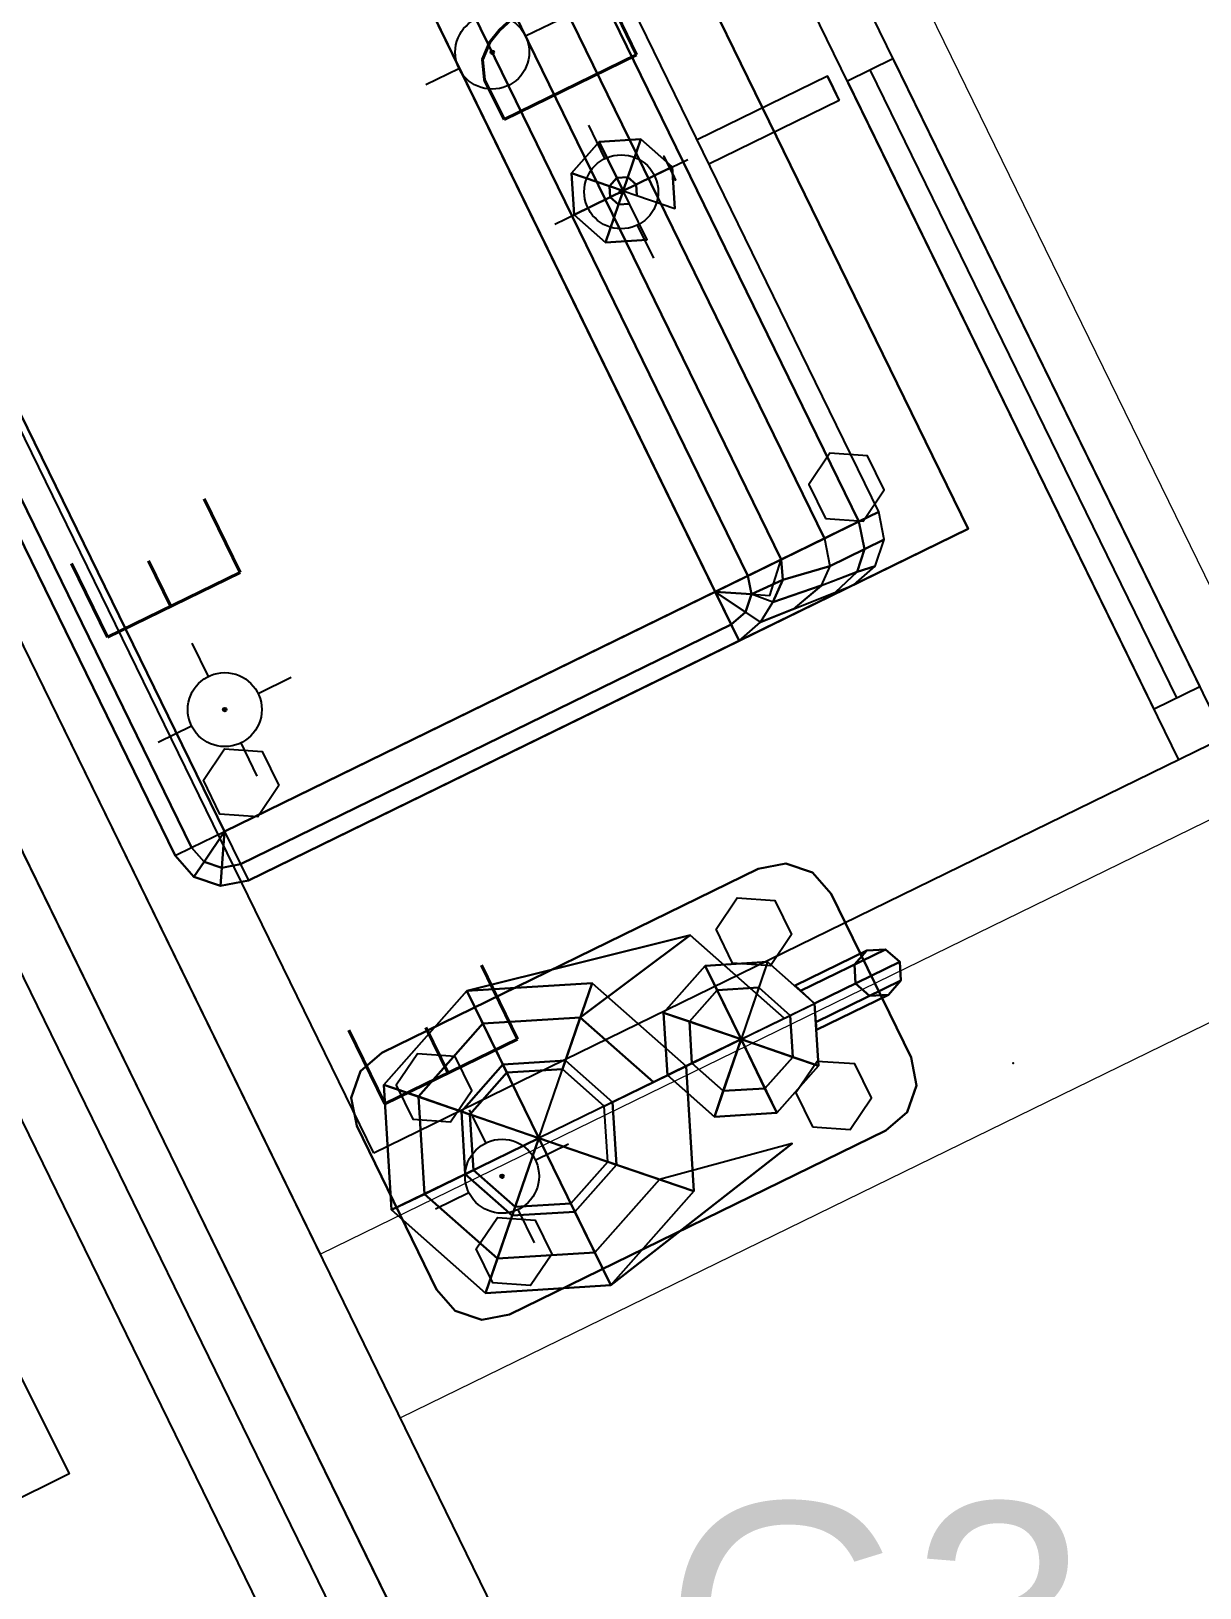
# Model space of a CAD drawing. Header units: millimetres. Extents: x 9159 to 17971, y 10368 to 13314.
# Drawn here: x 14626 to 14690.2, y 11611.7 to 11697.2 of the extents above; entities that cross this region are included whole.
import ezdxf
from ezdxf.enums import TextEntityAlignment as Align

# ---------------------------------------------------------------- set-up
doc = ezdxf.new("R2010")
doc.units = ezdxf.units.MM
doc.header["$LTSCALE"] = 5
doc.linetypes.add('HIDDEN', pattern=[0.375, 0.25, -0.125])
for name, color, linetype in [('200-EquipBlack-3d', 250, 'Continuous'), ('200-EquipBorder-2d', 9, 'Continuous'), ('200-EquipGlass-3D', 140, 'Continuous'), ('200-EquipGlass3ds-3D', 140, 'Continuous'), ('200-EquipID-2d', 7, 'Continuous'), ('200-EquipInternal-2d', 252, 'Continuous'), ('200-EquipSteel-3d', 9, 'Continuous'), ('250-Cwater-2d', 160, 'Continuous'), ('250-Drain-2D', 140, 'Continuous'), ('250-ele-2d', 20, 'Continuous')]:
    doc.layers.add(name, color=color, linetype=linetype)
doc.layers.add('200-InsPoint-3D', color=3, linetype='Continuous', plot=False)
doc.layers.add('Auto-Tefris', color=32, linetype='Continuous', lineweight=18)
doc.styles.add('Arial', font='arial.ttf')
doc.styles.add('ROMANS', font='micross.ttf')
doc.styles.add('SIMPLEX', font='SIMPLEX')

# ---------------------------------------------------------------- blocks, each defined once
blk = doc.blocks.new('TRB6')
at = {"layer": '200-EquipBlack-3d', "extrusion": (0, 1, 0)}
for centre in [(0.45, 62.93, 210.15), (200.45, 62.93, 10.15), (-199.55, 62.93, 10.15), (0.45, 62.93, -189.85)]:
    blk.add_circle(centre, 55, dxfattribs=at)
at = {"layer": '200-EquipBorder-2d'}
for points in [[(-219.37, -50), (-260, -50), (-260, 50), (-219.37, 50)], [(219.37, 50), (260, 50), (260, -50), (219.37, -50)]]:
    blk.add_lwpolyline(points, dxfattribs=at)
blk.add_circle((0, 0), 225, dxfattribs=at)
at = {"layer": '200-EquipInternal-2d'}
blk.add_circle((0, 0), 50, dxfattribs=at)
at = {"layer": '200-EquipSteel-3d', "elevation": 580}
blk.add_lwpolyline([(-44.41, 223.27), (-126.48, 189.28), (-189.28, 126.48), (-223.27, 44.41), (-223.27, -44.41), (-189.28, -126.48), (-126.48, -189.28), (-44.41, -223.27), (44.41, -223.27), (126.48, -189.28), (189.28, -126.48), (223.27, -44.41), (223.27, 44.41), (189.28, 126.48), (126.48, 189.28), (44.41, 223.27)], close=True, dxfattribs=at)
at = {"layer": '200-EquipSteel-3d', "extrusion": (1, 0, 0)}
for points, elevation in [([(187.5, 50.63), (187.5, 150), (212.5, 150), (212.5, 50.63)], 30), ([(-12.5, 50.63), (-12.5, 150), (12.5, 150), (12.5, 50.63)], -170), ([(-12.5, 50.63), (-12.5, 150), (12.5, 150), (12.5, 50.63)], 230), ([(-212.5, 50.63), (-212.5, 150), (-187.5, 150), (-187.5, 50.63)], 30)]:
    blk.add_lwpolyline(points, dxfattribs=dict(at, elevation=elevation))
at = {"layer": '200-EquipSteel-3d'}
blk.add_circle((0, 0, 600), 225.89, dxfattribs=at)
at = {"layer": '200-InsPoint-3D', "flags": 9}
blk.add_attdef('DISTANG', (0, 0), '', height=1, dxfattribs=at)
at = {"layer": '200-EquipSteel-3d'}
mesh = blk.add_polymesh((12, 7), dxfattribs=dict(at, m_close=True))
for k, corner in enumerate([(0, -225, 150), (0, -225, 200), (0, -215, 200), (0, -215, 580), (0, -225, 580), (0, -225, 600), (0, 0, 580), (112.5, -194.86, 150), (112.5, -194.86, 200), (107.5, -186.2, 200), (107.5, -186.2, 580), (112.5, -194.86, 580), (112.5, -194.86, 600), (0, 0, 580), (194.86, -112.5, 150), (194.86, -112.5, 200), (186.2, -107.5, 200), (186.2, -107.5, 580), (194.86, -112.5, 580), (194.86, -112.5, 600), (0, 0, 580), (225, 0, 150), (225, 0, 200), (215, 0, 200), (215, 0, 580), (225, 0, 580), (225, 0, 600), (0, 0, 580), (194.86, 112.5, 150), (194.86, 112.5, 200), (186.2, 107.5, 200), (186.2, 107.5, 580), (194.86, 112.5, 580), (194.86, 112.5, 600), (0, 0, 580), (112.5, 194.86, 150), (112.5, 194.86, 200), (107.5, 186.2, 200), (107.5, 186.2, 580), (112.5, 194.86, 580), (112.5, 194.86, 600), (0, 0, 580), (0, 225, 150), (0, 225, 200), (0, 215, 200), (0, 215, 580), (0, 225, 580), (0, 225, 600), (0, 0, 580), (-112.5, 194.86, 150), (-112.5, 194.86, 200), (-107.5, 186.2, 200), (-107.5, 186.2, 580), (-112.5, 194.86, 580), (-112.5, 194.86, 600), (0, 0, 580), (-194.86, 112.5, 150), (-194.86, 112.5, 200), (-186.2, 107.5, 200), (-186.2, 107.5, 580), (-194.86, 112.5, 580), (-194.86, 112.5, 600), (0, 0, 580), (-225, 0, 150), (-225, 0, 200), (-215, 0, 200), (-215, 0, 580), (-225, 0, 580), (-225, 0, 600), (0, 0, 580), (-194.86, -112.5, 150), (-194.86, -112.5, 200), (-186.2, -107.5, 200), (-186.2, -107.5, 580), (-194.86, -112.5, 580), (-194.86, -112.5, 600), (0, 0, 580), (-112.5, -194.86, 150), (-112.5, -194.86, 200), (-107.5, -186.2, 200), (-107.5, -186.2, 580), (-112.5, -194.86, 580), (-112.5, -194.86, 600), (0, 0, 580)]):
    mesh.set_mesh_vertex(divmod(k, 7), corner)
blk = doc.blocks.new('DCON')
at = {"layer": '250-Drain-2D'}
for p, q in [((0, 40.64), (0, 20.32)), ((-40.64, 0), (-20.32, 0)), ((20.32, 0), (40.64, 0)), ((0, -20.32), (0, -40.64))]:
    blk.add_line(p, q, dxfattribs=at)
for radius in [20.32, 1]:
    blk.add_circle((0, 0), radius, dxfattribs=at)
blk.add_point((0, 0), dxfattribs=at)
at = {"layer": '250-Drain-2D', "style": 'SIMPLEX', "flags": 8}
blk.add_attdef('D', (50.05, -40.64), '', height=81, dxfattribs=at)
blk = doc.blocks.new('ECON')
at = {"layer": '250-ele-2d'}
for p, q in [((0, 40.64), (0, 20.32)), ((-40.64, 0), (-20.32, 0)), ((20.32, 0), (40.64, 0)), ((0, -20.32), (0, -40.64))]:
    blk.add_line(p, q, dxfattribs=at)
for radius in [20.32, 1]:
    blk.add_circle((0, 0), radius, dxfattribs=at)
blk.add_point((0, 0), dxfattribs=at)
at = {"layer": '250-ele-2d', "style": 'SIMPLEX', "flags": 8}
blk.add_attdef('E', (50.05, -40.64), '', height=81, dxfattribs=at)
blk = doc.blocks.new('CCON')
at = {"layer": '250-Cwater-2d'}
for p, q in [((0, 40.64), (0, 20.32)), ((-40.64, 0), (-20.32, 0)), ((20.32, 0), (40.64, 0)), ((0, -20.32), (0, -40.64))]:
    blk.add_line(p, q, dxfattribs=at)
for radius in [20.32, 1]:
    blk.add_circle((0, 0), radius, dxfattribs=at)
blk.add_point((0, 0), dxfattribs=at)
at = {"layer": '250-Cwater-2d', "style": 'SIMPLEX', "flags": 8}
blk.add_attdef('CW', (56.46, -40.64), '', height=81, dxfattribs=at)
blk = doc.blocks.new('MBM2GRW')
at = {"layer": '200-EquipBlack-3d', "elevation": 900}
for points in [[(39.61, -67.99), (29.23, -50), (39.61, -32.01), (60.39, -32.01), (70.77, -50), (60.39, -67.99)], [(39.61, -402.01), (29.23, -420), (39.61, -437.99), (60.39, -437.99), (70.77, -420), (60.39, -402.01)]]:
    blk.add_lwpolyline(points, close=True, dxfattribs=at)
at = {"layer": '200-EquipBlack-3d', "extrusion": (0, -1, 0), "elevation": 409.67}
blk.add_lwpolyline([(246.34, 1236.33), (242.69, 1230), (246.34, 1223.67), (253.65, 1223.67), (257.31, 1230), (253.65, 1236.33)], close=True, dxfattribs=at)
at = {"layer": '200-EquipBlack-3d', "extrusion": (-1, 0, 0)}
for p in [(30, -361.91, 1372.25), (30, -396.71, 1334.86)]:
    blk.add_point(p, dxfattribs=at)
at = {"layer": '200-EquipBlack-3d'}
for points in [[(20, -12.68, 1390), (12.68, -20, 1390), (4.02, -15, 1370), (15, -4.02, 1370)], [(4.02, -15, 1370), (4.02, -15, 1350), (15, -4.02, 1350), (15, -4.02, 1370)], [(15, -4.02, 1370), (15, -4.02, 1350), (30, 0, 1350), (30, 0, 1370)], [(30, -10, 1390), (20, -12.68, 1390), (15, -4.02, 1370), (30, 0, 1370)], [(12.68, -20, 1390), (10, -30, 1390), (0, -30, 1370), (4.02, -15, 1370)], [(0, -30, 1370), (0, -30, 1350), (4.02, -15, 1350), (4.02, -15, 1370)], [(20, -12.68, 1390), (30, -30, 1405), (12.68, -20, 1390)], [(30, -10, 1390), (30, -30, 1405), (20, -12.68, 1390)], [(12.68, -20, 1390), (30, -30, 1405), (10, -30, 1390)], [(0, -330, 1370), (10, -330, 1390), (10, -30, 1390), (0, -30, 1370)], [(0, -330, 1350), (0, -330, 1370), (0, -30, 1370), (0, -30, 1350)], [(10, -330, 1390), (30, -330, 1405), (30, -30, 1405), (10, -30, 1390)], [(12.68, -340, 1390), (10, -330, 1390), (0, -330, 1370), (4.02, -345, 1370)], [(12.68, -340, 1390), (30, -330, 1405), (10, -330, 1390)], [(20, -347.32, 1390), (30, -330, 1405), (12.68, -340, 1390)], [(30, -350, 1390), (30, -330, 1405), (20, -347.32, 1390)], [(30, -330, 1334.86), (30, -330, 1372.25), (30, -370.41, 1372.25), (30, -396.71, 1334.86)], [(30, -330, 1290), (30, -330, 1334.86), (30, -396.71, 1334.86), (30, -417.88, 1290)], [(30, -330, 1250), (30, -330, 1290), (30, -417.88, 1290), (30, -430, 1250)], [(30, -330, 1405), (30, -370.41, 1372.25), (30, -330, 1372.25)], [(20, -347.32, 1390), (12.68, -340, 1390), (4.02, -345, 1370), (11, -355.98, 1370)], [(2.61, -364.34, 1334.84), (4.02, -345, 1370), (11, -355.98, 1370), (7.5, -383.68, 1334.86)], [(11, -355.98, 1370), (20, -347.32, 1390), (19.5, -366.19, 1371.13)], [(30, -350, 1390), (20, -347.32, 1390), (15, -355.98, 1370), (30, -370.41, 1372.25)], [(30, -370.41, 1372.25), (19.5, -366.19, 1371.13), (20, -347.32, 1390), (30, -350, 1390)], [(7.5, -383.68, 1334.86), (11, -355.98, 1370), (19.5, -366.19, 1371.13), (15, -392.69, 1334.86)], [(7.35, -383.76, 1334.86), (2.61, -364.34, 1334.84), (0.79, -389.19, 1289.66), (5.5, -404.85, 1290)], [(15, -392.69, 1334.86), (19.5, -366.19, 1371.13), (30, -370.41, 1372.25), (30, -396.71, 1334.86)], [(15, -392.69, 1334.86), (7.5, -383.68, 1334.86), (5.5, -404.85, 1290), (15, -413.86, 1290)], [(5.5, -404.85, 1290), (0.79, -389.19, 1289.66), (0, -400, 1250), (4.02, -415, 1250)], [(30, -396.71, 1334.86), (15, -392.69, 1334.86), (15, -413.86, 1290), (30, -417.88, 1290)], [(15, -413.86, 1290), (5.5, -404.85, 1290), (4.02, -415, 1250), (15, -425.98, 1250)], [(30, -417.88, 1290), (15, -413.86, 1290), (15, -425.98, 1250), (30, -430, 1250)]]:
    blk.add_3dface(points, dxfattribs=at)
for points, invisible_edges in [([(0, -330, 1290), (0, -330, 1370), (4.02, -345, 1370), (0.79, -389.19, 1289.66)], 8), ([(0, -400, 1250), (0, -330, 1250), (0, -330, 1290), (0.79, -389.19, 1289.66)], 4), ([(257.31, -509.67, 1230), (253.65, -509.67, 1236.33), (246.34, -509.67, 1236.33), (242.69, -509.67, 1230)], 8), ([(257.31, -509.67, 1230), (242.69, -509.67, 1230), (246.34, -509.67, 1223.67), (253.65, -509.67, 1223.67)], 1)]:
    blk.add_3dface(points, dxfattribs=dict(at, invisible_edges=invisible_edges))
at = {"layer": '200-EquipBorder-2d'}
blk.add_lwpolyline([(0, -470), (0, -30), (4.02, -15), (15, -4.02), (30, 0), (690, 0), (705, -4.02), (715.98, -15), (720, -30), (720, -470)], close=True, dxfattribs=at)
at = {"layer": '200-EquipInternal-2d'}
blk.add_line((30, -330), (690, -330), dxfattribs=at)
for points in [[(30, -430), (30, -30), (690, -30), (690, -430)], [(0, -400), (4.02, -415), (15, -425.98), (30, -430), (690, -430), (705, -425.98), (715.98, -415), (720, -400)], [(242.69, -430), (242.69, -509.67), (257.31, -509.67), (257.31, -430)]]:
    blk.add_lwpolyline(points, dxfattribs=at)
at = {"layer": '200-EquipSteel-3d', "elevation": 930}
blk.add_lwpolyline([(0, -30), (4.02, -15), (15, -4.02), (30, 0)], dxfattribs=at)
at = {"layer": '200-EquipSteel-3d'}
for points in [[(30, 0, 1350), (30, 0, 1370), (690, 0, 1370), (690, 0, 1350)], [(30, 0, 1370), (30, -10, 1390), (690, -10, 1390), (690, 0, 1370)], [(30, 0, 930), (30, 0, 1350), (690, 0, 1350), (690, 0, 930)], [(30, -10, 1390), (30, -30, 1405), (690, -30, 1405), (690, -10, 1390)], [(0, -470, 1010), (0, -470, 930), (0, -30, 930), (0, -30, 1010)], [(0, -330, 1010), (0, -330, 1350), (0, -30, 1350), (0, -30, 1010)], [(30, -330, 1350), (30, -330, 1405), (30, -30, 1405), (30, -30, 1350)], [(690, -30, 1350), (690, -30, 1405), (30, -30, 1405), (30, -30, 1350)], [(690, -330, 1350), (690, -30, 1350), (30, -30, 1350), (30, -330, 1350)], [(720, -330, 1010), (720, -330, 1250), (0, -330, 1250), (0, -330, 1010)], [(720, -330, 1010), (0, -330, 1010), (0, -470, 1010), (720, -470, 1010)], [(690, -330, 1405), (30, -330, 1405), (30, -350, 1390), (690, -350, 1390)], [(690, -370.41, 1372.25), (690, -350, 1390), (30, -350, 1390), (30, -370.41, 1372.25)], [(30, -370.41, 1372.25), (30, -396.71, 1334.86), (690, -396.71, 1334.86), (690, -370.41, 1372.25)], [(690, -417.88, 1290), (690, -396.71, 1334.86), (30, -396.71, 1334.86), (30, -417.88, 1290)], [(30, -417.88, 1290), (30, -430, 1250), (690, -430, 1250), (690, -417.88, 1290)], [(720, -470, 1010), (0, -470, 1010), (0, -470, 930), (720, -470, 930)]]:
    blk.add_3dface(points, dxfattribs=at)
at = {"layer": '250-Cwater-2d'}
blk.add_blockref('CCON', (350, -350), dxfattribs=at).add_auto_attribs({'CW': 'CW'})
at = {"layer": '250-Drain-2D'}
blk.add_blockref('DCON', (250, -380), dxfattribs=at).add_auto_attribs({'D': 'D'})
at = {"layer": '250-ele-2d'}
blk.add_blockref('ECON', (90.04, -59.56), dxfattribs=at).add_auto_attribs({'E': 'E'})
at = {"layer": '200-InsPoint-3D', "flags": 9}
blk.add_attdef('DISTANG', (0, 0), '', height=1, dxfattribs=at)
at = {"layer": '200-EquipSteel-3d'}
mesh = blk.add_polymesh((8, 5), dxfattribs=dict(at, m_close=True))
for k, corner in enumerate([(220, -381.2, 1250), (220, -381.2, 1210), (242, -381.2, 1200), (242, -381.2, 1185), (250, -381.2, 1185), (228.79, -359.98, 1250), (228.79, -359.98, 1210), (244.34, -375.54, 1200), (244.34, -375.54, 1185), (250, -381.2, 1185), (250, -351.2, 1250), (250, -351.2, 1210), (250, -373.2, 1200), (250, -373.2, 1185), (250, -381.2, 1185), (271.21, -359.98, 1250), (271.21, -359.98, 1210), (255.66, -375.54, 1200), (255.66, -375.54, 1185), (250, -381.2, 1185), (280, -381.2, 1250), (280, -381.2, 1210), (258, -381.2, 1200), (258, -381.2, 1185), (250, -381.2, 1185), (271.21, -402.41, 1250), (271.21, -402.41, 1210), (255.66, -386.85, 1200), (255.66, -386.85, 1185), (250, -381.2, 1185), (250, -411.2, 1250), (250, -411.2, 1210), (250, -389.2, 1200), (250, -389.2, 1185), (250, -381.2, 1185), (228.79, -402.41, 1250), (228.79, -402.41, 1210), (244.34, -386.85, 1200), (244.34, -386.85, 1185), (250, -381.2, 1185)]):
    mesh.set_mesh_vertex(divmod(k, 5), corner)
blk = doc.blocks.new('30150')
at = {"layer": '200-InsPoint-3D'}
blk.add_point((392.21, -401.93), dxfattribs=at)
blk = doc.blocks.new('TAURO')
at = {"layer": '200-EquipBlack-3d', "elevation": 900}
for points in [[(39.61, -65.27), (29.23, -47.28), (39.61, -29.29), (60.39, -29.29), (70.77, -47.28), (60.39, -65.27)], [(160.39, -65.27), (170.77, -47.28), (160.39, -29.29), (139.61, -29.29), (129.23, -47.28), (139.61, -65.27)], [(39.61, -224.73), (29.23, -242.72), (39.61, -260.71), (60.39, -260.71), (70.77, -242.72), (60.39, -224.73)], [(160.39, -224.73), (170.77, -242.72), (160.39, -260.71), (139.61, -260.71), (129.23, -242.72), (139.61, -224.73)]]:
    blk.add_lwpolyline(points, close=True, dxfattribs=at)
at = {"layer": '200-EquipBorder-2d'}
blk.add_lwpolyline([(50, -290), (35, -285.98), (24.02, -275), (20, -260), (20, -30), (24.02, -15), (35, -4.02), (50, 0), (150, 0), (165, -4.02), (175.98, -15), (180, -30), (180, -260), (175.98, -275), (165, -285.98), (150, -290)], close=True, dxfattribs=at)
at = {"layer": '200-EquipInternal-2d'}
for points in [[(100, 3.07), (163.64, -23.29), (190, -86.93), (163.64, -150.57), (100, -176.93), (36.36, -150.57), (10, -86.93), (36.36, -23.29)], [(68.18, -55.11), (100, -41.93), (131.82, -55.11), (145, -86.93), (131.82, -118.75), (100, -131.93), (68.18, -118.75), (55, -86.93)], [(100, -165.49), (131.82, -178.67), (145, -210.49), (131.82, -242.31), (100, -255.49), (68.18, -242.31), (55, -210.49), (68.18, -178.67)], [(100, -180.49), (121.22, -189.27), (130, -210.49), (121.22, -231.7), (100, -240.49), (78.79, -231.7), (70, -210.49), (78.79, -189.27)], [(86.5, -250.11), (100, -255.49), (113.5, -250.11), (113.5, -293.99), (109.55, -303.53), (100, -307.49), (90.46, -303.53), (86.5, -293.99)]]:
    blk.add_lwpolyline(points, close=True, dxfattribs=at)
at = {"layer": '200-EquipSteel-3d', "elevation": 940}
blk.add_lwpolyline([(180, -30), (175.98, -15), (165, -4.02), (150, 0), (50, 0), (35, -4.02), (24.02, -15), (20, -30), (20, -260), (24.02, -275), (35, -285.98), (50, -290), (150, -290), (165, -285.98), (175.98, -275), (180, -260)], close=True, dxfattribs=at)
at = {"layer": '200-EquipSteel-3d', "invisible_edges": 15}
for points in [[(50, -30, 970), (29.51, -9.51, 970), (35, -4.02, 970), (50, 0, 970)], [(50, 0, 970), (150, 0, 970), (150, -30, 970), (50, -30, 970)], [(150, -30, 970), (170.49, -9.51, 970), (165, -4.02, 970), (150, 0, 970)], [(50, -30, 970), (20, -30, 970), (24.02, -15, 970), (29.51, -9.51, 970)], [(150, -30, 970), (180, -30, 970), (175.98, -15, 970), (170.49, -9.51, 970)], [(20, -260, 970), (180, -260, 970), (180, -30, 970), (20, -30, 970)], [(50, -260, 970), (20, -260, 970), (24.02, -275, 970), (29.51, -280.49, 970)], [(50, -260, 970), (29.51, -280.49, 970), (35, -285.98, 970), (50, -290, 970)], [(50, -290, 970), (150, -290, 970), (150, -260, 970), (50, -260, 970)], [(150, -260, 970), (170.49, -280.49, 970), (165, -285.98, 970), (150, -290, 970)], [(150, -260, 970), (180, -260, 970), (175.98, -275, 970), (170.49, -280.49, 970)]]:
    blk.add_3dface(points, dxfattribs=at)
at = {"layer": '200-EquipSteel-3d'}
for points in [[(90.46, -303.53, 1125), (90.46, -251.53, 1135), (86.5, -250.11, 1135), (86.5, -293.99, 1125)], [(86.5, -250.11, 1130), (86.5, -250.11, 1135), (86.5, -293.99, 1125), (86.5, -293.99, 1120)], [(100, -255.49, 1135), (90.46, -251.53, 1135), (90.46, -303.53, 1125), (100, -307.49, 1125)], [(109.55, -303.53, 1125), (109.55, -251.53, 1135), (100, -255.49, 1135), (100, -307.49, 1125)], [(113.5, -293.99, 1125), (113.5, -250.11, 1135), (109.55, -251.53, 1135), (109.55, -303.53, 1125)], [(113.5, -250.11, 1130), (113.5, -250.11, 1135), (113.5, -293.99, 1125), (113.5, -293.99, 1120)]]:
    blk.add_3dface(points, dxfattribs=at)
at = {"layer": '250-ele-2d'}
blk.add_blockref('ECON', (90.04, -59.56), dxfattribs=at).add_auto_attribs({'E': 'E'})
at = {"layer": '200-InsPoint-3D', "flags": 9}
blk.add_attdef('DISTANG', (0, 0), '', height=1, dxfattribs=at)
at = {"layer": '200-EquipBlack-3d'}
mesh = blk.add_polymesh((8, 3), dxfattribs=dict(at, m_close=True))
for k, corner in enumerate([(100, -176.93, 1500), (100, -131.93, 1505), (100, -86.93, 1510), (36.36, -150.57, 1500), (68.18, -118.75, 1505), (100, -86.93, 1510), (10, -86.93, 1500), (55, -86.93, 1505), (100, -86.93, 1510), (36.36, -23.29, 1500), (68.18, -55.11, 1505), (100, -86.93, 1510), (100, 3.07, 1500), (100, -41.93, 1505), (100, -86.93, 1510), (163.64, -23.29, 1500), (131.82, -55.11, 1505), (100, -86.93, 1510), (190, -86.93, 1500), (145, -86.93, 1505), (100, -86.93, 1510), (163.64, -150.57, 1500), (131.82, -118.75, 1505), (100, -86.93, 1510)]):
    mesh.set_mesh_vertex(divmod(k, 3), corner)
at = {"layer": '200-EquipGlass-3D'}
mesh = blk.add_polymesh((8, 3), dxfattribs=dict(at, m_close=True))
for k, corner in enumerate([(100, -126.93, 1300), (100, -176.93, 1330), (100, -176.93, 1500), (71.72, -115.22, 1300), (36.36, -150.57, 1330), (36.36, -150.57, 1500), (60, -86.93, 1300), (10, -86.93, 1330), (10, -86.93, 1500), (71.72, -58.65, 1300), (36.36, -23.29, 1330), (36.36, -23.29, 1500), (100, -46.93, 1300), (100, 3.07, 1330), (100, 3.07, 1500), (128.29, -58.65, 1300), (163.64, -23.29, 1330), (163.64, -23.29, 1500), (140, -86.93, 1300), (190, -86.93, 1330), (190, -86.93, 1500), (128.29, -115.22, 1300), (163.64, -150.57, 1330), (163.64, -150.57, 1500)]):
    mesh.set_mesh_vertex(divmod(k, 3), corner)
mesh = blk.add_polymesh((8, 3), dxfattribs=dict(at, m_close=True))
for k, corner in enumerate([(100, -255.49, 1190), (100, -255.49, 1190), (100, -255.49, 1160), (68.18, -242.31, 1190), (68.18, -242.31, 1190), (68.18, -242.31, 1160), (55, -210.49, 1190), (55, -210.49, 1190), (55, -210.49, 1160), (68.18, -178.67, 1190), (68.18, -178.67, 1190), (68.18, -178.67, 1160), (100, -165.49, 1190), (100, -165.49, 1190), (100, -165.49, 1160), (131.82, -178.67, 1190), (131.82, -178.67, 1190), (131.82, -178.67, 1160), (145, -210.49, 1190), (145, -210.49, 1190), (145, -210.49, 1160), (131.82, -242.31, 1190), (131.82, -242.31, 1190), (131.82, -242.31, 1160)]):
    mesh.set_mesh_vertex(divmod(k, 3), corner)
at = {"layer": '200-EquipGlass3ds-3D'}
mesh = blk.add_polymesh((8, 3), dxfattribs=dict(at, m_close=True))
for k, corner in enumerate([(100, -126.93, 1300), (100, -176.93, 1330), (100, -176.93, 1500), (71.72, -115.22, 1300), (36.36, -150.57, 1330), (36.36, -150.57, 1500), (60, -86.93, 1300), (10, -86.93, 1330), (10, -86.93, 1500), (71.72, -58.65, 1300), (36.36, -23.29, 1330), (36.36, -23.29, 1500), (100, -46.93, 1300), (100, 3.07, 1330), (100, 3.07, 1500), (128.29, -58.65, 1300), (163.64, -23.29, 1330), (163.64, -23.29, 1500), (140, -86.93, 1300), (190, -86.93, 1330), (190, -86.93, 1500), (128.29, -115.22, 1300), (163.64, -150.57, 1330), (163.64, -150.57, 1500)]):
    mesh.set_mesh_vertex(divmod(k, 3), corner)
mesh = blk.add_polymesh((8, 3), dxfattribs=dict(at, m_close=True))
for k, corner in enumerate([(100, -255.49, 1190), (100, -255.49, 1190), (100, -255.49, 1160), (68.18, -242.31, 1190), (68.18, -242.31, 1190), (68.18, -242.31, 1160), (55, -210.49, 1190), (55, -210.49, 1190), (55, -210.49, 1160), (68.18, -178.67, 1190), (68.18, -178.67, 1190), (68.18, -178.67, 1160), (100, -165.49, 1190), (100, -165.49, 1190), (100, -165.49, 1160), (131.82, -178.67, 1190), (131.82, -178.67, 1190), (131.82, -178.67, 1160), (145, -210.49, 1190), (145, -210.49, 1190), (145, -210.49, 1160), (131.82, -242.31, 1190), (131.82, -242.31, 1190), (131.82, -242.31, 1160)]):
    mesh.set_mesh_vertex(divmod(k, 3), corner)
at = {"layer": '200-EquipSteel-3d'}
mesh = blk.add_polymesh((8, 6), dxfattribs=dict(at, m_close=True))
for k, corner in enumerate([(100, -126.93, 1300), (100, -126.93, 1280), (100, -156.93, 1250), (100, -156.93, 1040), (100, -236.93, 1040), (100, -236.93, 970), (128.29, -115.22, 1300), (128.29, -115.22, 1280), (149.5, -136.43, 1250), (149.5, -136.43, 1040), (163.64, -210.57, 1040), (163.64, -210.57, 970), (140, -86.93, 1300), (140, -86.93, 1280), (170, -86.93, 1250), (170, -86.93, 1040), (190, -86.93, 1040), (190, -86.93, 970), (128.29, -58.65, 1300), (128.29, -58.65, 1280), (149.5, -37.44, 1250), (149.5, -37.44, 1040), (163.64, -23.29, 1040), (163.64, -23.29, 970), (100, -46.93, 1300), (100, -46.93, 1280), (100, -16.93, 1250), (100, -16.93, 1040), (100, 3.07, 1040), (100, 3.07, 970), (71.72, -58.65, 1300), (71.72, -58.65, 1280), (50.51, -37.44, 1250), (50.51, -37.44, 1040), (36.36, -23.29, 1040), (36.36, -23.29, 970), (60, -86.93, 1300), (60, -86.93, 1280), (30, -86.93, 1250), (30, -86.93, 1040), (10, -86.93, 1040), (10, -86.93, 970), (71.72, -115.22, 1300), (71.72, -115.22, 1280), (50.51, -136.43, 1250), (50.51, -136.43, 1040), (36.36, -210.57, 1040), (36.36, -210.57, 970)]):
    mesh.set_mesh_vertex(divmod(k, 6), corner)
mesh = blk.add_polymesh((8, 5), dxfattribs=dict(at, m_close=True))
for k, corner in enumerate([(100, -210.49, 1250), (100, -240.49, 1250), (100, -240.49, 1230), (100, -255.49, 1230), (100, -255.49, 1190), (100, -210.49, 1250), (78.79, -231.7, 1250), (78.79, -231.7, 1230), (68.18, -242.31, 1230), (68.18, -242.31, 1190), (100, -210.49, 1250), (70, -210.49, 1250), (70, -210.49, 1230), (55, -210.49, 1230), (55, -210.49, 1190), (100, -210.49, 1250), (78.79, -189.27, 1250), (78.79, -189.27, 1230), (68.18, -178.67, 1230), (68.18, -178.67, 1190), (100, -210.49, 1250), (100, -180.49, 1250), (100, -180.49, 1230), (100, -165.49, 1230), (100, -165.49, 1190), (100, -210.49, 1250), (121.22, -189.27, 1250), (121.22, -189.27, 1230), (131.82, -178.67, 1230), (131.82, -178.67, 1190), (100, -210.49, 1250), (130, -210.49, 1250), (130, -210.49, 1230), (145, -210.49, 1230), (145, -210.49, 1190), (100, -210.49, 1250), (121.22, -231.7, 1250), (121.22, -231.7, 1230), (131.82, -242.31, 1230), (131.82, -242.31, 1190)]):
    mesh.set_mesh_vertex(divmod(k, 5), corner)
mesh = blk.add_polymesh((8, 3), dxfattribs=dict(at, m_close=True))
for k, corner in enumerate([(100, -210.49, 1110), (100, -255.49, 1110), (100, -255.49, 1160), (100, -210.49, 1110), (68.18, -242.31, 1110), (68.18, -242.31, 1160), (100, -210.49, 1110), (55, -210.49, 1110), (55, -210.49, 1160), (100, -210.49, 1110), (68.18, -178.67, 1110), (68.18, -178.67, 1160), (100, -210.49, 1110), (100, -165.49, 1110), (100, -165.49, 1160), (100, -210.49, 1110), (131.82, -178.67, 1110), (131.82, -178.67, 1160), (100, -210.49, 1110), (145, -210.49, 1110), (145, -210.49, 1160), (100, -210.49, 1110), (131.82, -242.31, 1110), (131.82, -242.31, 1160)]):
    mesh.set_mesh_vertex(divmod(k, 3), corner)
mesh = blk.add_polymesh((8, 3), dxfattribs=dict(at, m_close=True))
for k, corner in enumerate([(100, -307.49, 1125), (100, -307.49, 1125), (100, -307.49, 1110), (90.46, -303.53, 1125), (90.46, -303.53, 1125), (90.46, -303.53, 1110), (86.5, -293.99, 1125), (86.5, -293.99, 1125), (86.5, -293.99, 1110), (90.46, -284.44, 1125), (90.46, -284.44, 1125), (90.46, -284.44, 1110), (100, -280.49, 1125), (100, -280.49, 1125), (100, -280.49, 1110), (109.55, -284.44, 1125), (109.55, -284.44, 1125), (109.55, -284.44, 1110), (113.5, -293.99, 1125), (113.5, -293.99, 1125), (113.5, -293.99, 1110), (109.55, -303.53, 1125), (109.55, -303.53, 1125), (109.55, -303.53, 1110)]):
    mesh.set_mesh_vertex(divmod(k, 3), corner)
blk = doc.blocks.new('attrib')
at = {"layer": '200-EquipID-2d', "style": 'Arial'}
blk.add_attdef('POS', text='', height=2.5, dxfattribs=at).set_placement((0, 0, -1), align=Align.MIDDLE)
at = {"layer": '200-EquipID-2d', "style": 'ROMANS', "flags": 1}
for tag, p in [('ZONA', (0, -4.905, -2)), ('EQUIPMENTDATA', (0, -7.89, -2)), ('LONGDESCR', (0, -11.302, -2)), ('EQUIPMENTCONN', (0, -14.714, -2)), ('ACCESSORYDATA', (0, -18.552, -2)), ('ACCESSORYCONN', (0, -21.857, -2))]:
    blk.add_attdef(tag, text='', height=2.5, dxfattribs=at).set_placement(p, align=Align.CENTER)

msp = doc.modelspace()

# ---------------------------------------------------------------- linework, layer by layer
for p, q in [((14878.939, 11144.693), (14516.523, 11886.649)), ((14874.447, 11142.499), (14512.03, 11884.455))]:
    msp.add_line(p, q)
at = {"layer": '200-EquipBorder-2d'}
msp.add_lwpolyline([(14535.772, 11676.361), (14588.44, 11568.537), (14651.337, 11599.26), (14598.669, 11707.084)], close=True, dxfattribs=at)
at = {"layer": '200-EquipID-2d'}
msp.add_line((14641.869, 11630.036), (14599.017, 11717.763), dxfattribs=at)
at = {"layer": '200-EquipInternal-2d'}
for p, q in [((14689.015, 11657.193), (14649.514, 11738.062)), ((14595.974, 11705.767), (14648.641, 11597.943)), ((14688.906, 11660.587), (14672.053, 11695.09))]:
    msp.add_line(p, q, dxfattribs=at)
for points in [[(14644.792, 11635.592), (14605.291, 11716.46), (14652.015, 11739.283), (14691.516, 11658.415)], [(14593.706, 11702.434), (14538.446, 11675.442), (14589.359, 11571.211), (14644.619, 11598.204)], [(14687.656, 11659.977), (14670.803, 11694.479), (14673.303, 11695.701), (14690.157, 11661.198)]]:
    msp.add_lwpolyline(points, close=True, dxfattribs=at)
at = {"layer": 'Auto-Tefris', "ltscale": 2}
for p, q in [((14700.169, 11647.384, -0.185), (14652.929, 11744.097)), ((14736.914, 11665.332, -0.312), (14646.258, 11621.05)), ((14696.589, 11656.764, -0.312), (14641.869, 11630.036))]:
    msp.add_line(p, q, dxfattribs=at)
for centre, radius, start, end in [((14693.468, 11754.29, -0.312), 194, 296.03368, 116.03368), ((14693.468, 11754.29, -0.312), 149, 296.03368, 116.03368), ((14693.444, 11754.278, -0.312), 99, 296.04606, 116.02129)]:
    msp.add_arc(centre, radius, start, end, dxfattribs=at)
at = {"layer": 'Auto-Tefris', "linetype": 'HIDDEN', "ltscale": 2}
for radius in [179, 169]:
    msp.add_arc((14693.468, 11754.29, -0.312), radius, 296.03368, 116.03368, dxfattribs=at)

# ---------------------------------------------------------------- block references
at = {"zscale": 0.1}
for name, p, xscale, yscale, rotation in [('MBM2GRW', (14635.21, 11649.242), 0.1000000000004815, 0.09999999999854481, 116.0336756893598), ('30150', (14733.826, 11624.828), 0.09999999999528676, 0.09999999999684661, 209.4616782719301), ('TAURO', (14650.438, 11623.615), 0.09999999999925564, 0.09999999999854481, 116.0336756897029), ('TRB6', (14602.571, 11610.824), 0.1000000000001497, 0.1000000000001595, 26.5750613907247)]:
    msp.add_blockref(name, p, dxfattribs=dict(at, xscale=xscale, yscale=yscale, rotation=rotation))
at = {"layer": '200-EquipID-2d'}
ref = msp.add_blockref('attrib', (14672.374, 11610.142), dxfattribs=dict(at, xscale=5, yscale=5, zscale=5))
ref.add_attrib('POS', 'G3', dxfattribs={"color": 7, "height": 12.5, "style": 'Arial'}).set_placement((14672.374, 11610.142, -5), align=Align.MIDDLE)

doc.saveas('drawing.dxf')
